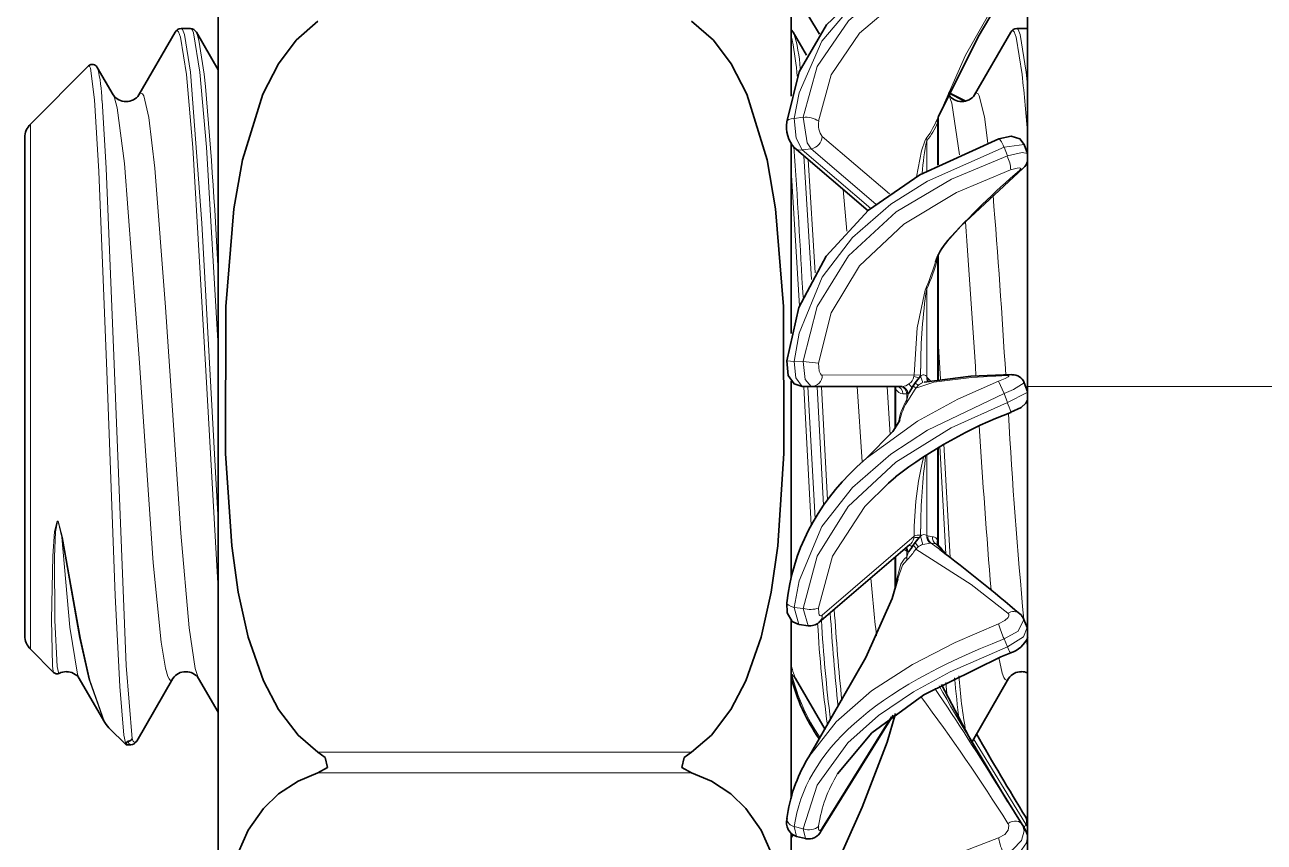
# Model space of a CAD drawing. Extents: x 291 to 834, y 188 to 661.
# Drawn here: x 416.5 to 421.69, y 190.79 to 194.21 of the extents above; entities that cross this region are included whole.
import ezdxf

# ---------------------------------------------------------------- set-up
doc = ezdxf.new("R2010")
doc.units = 0

msp = doc.modelspace()

# ---------------------------------------------------------------- linework, layer by layer
at = {"color": 7, "lineweight": 35}
msp.add_line((420.702, 249.0769), (420.702, 192.6969), dxfattribs=at)
at = {"color": 7, "lineweight": 35, "ltscale": 0.11937}
msp.add_line((417.3121, 190.4975), (417.3121, 195.2723), dxfattribs=at)
at = {"color": 7, "lineweight": 35, "ltscale": 0.016637}
msp.add_line((419.7121, 193.9126), (419.7121, 194.5781), dxfattribs=at)
at = {"color": 7, "lineweight": 35, "ltscale": 0.008029}
msp.add_line((420.702, 194.1962), (420.702, 194.5173), dxfattribs=at)
at = {"color": 7, "lineweight": 35, "ltscale": 0.015599}
msp.add_line((420.702, 193.6729), (420.702, 194.2969), dxfattribs=at)
at = {"color": 7, "lineweight": 35, "ltscale": 0.002519}
msp.add_line((420.702, 194.1962), (420.702, 194.2969), dxfattribs=at)
at = {"color": 7, "lineweight": 35, "ltscale": 0.000986481}
for p, q in [((417.1565, 194.1969), (417.196, 194.1969)), ((420.6565, 194.1969), (420.696, 194.1969))]:
    msp.add_line(p, q, dxfattribs=at)
at = {"color": 7, "lineweight": 35, "ltscale": 0.002151}
msp.add_line((419.7859, 194.2461), (419.8302, 194.1724), dxfattribs=at)
at = {"color": 7, "lineweight": 13, "ltscale": 0.000185275}
msp.add_line((420.696, 194.1969), (420.702, 194.1926), dxfattribs=at)
at = {"color": 7, "lineweight": 35, "ltscale": 0.000150748}
msp.add_line((420.702, 194.1961), (420.696, 194.1969), dxfattribs=at)
at = {"color": 7, "lineweight": 35, "ltscale": 0.007572}
for p, q in [((417.1319, 194.1806), (416.9799, 193.9186)), ((420.6319, 194.1806), (420.4799, 193.9186))]:
    msp.add_line(p, q, dxfattribs=at)
at = {"color": 7, "lineweight": 35, "ltscale": 0.004557}
msp.add_line((417.2206, 194.1805), (417.3121, 194.0229), dxfattribs=at)
at = {"color": 7, "lineweight": 35, "ltscale": 0.000345607}
msp.add_line((419.7206, 194.1805), (419.7118, 194.1912), dxfattribs=at)
at = {"color": 7, "lineweight": 35, "ltscale": 0.002777}
msp.add_line((419.7206, 194.1805), (419.7764, 194.0844), dxfattribs=at)
at = {"color": 7, "lineweight": 35, "ltscale": 0.008615}
msp.add_line((416.5254, 193.7961), (416.7691, 194.0398), dxfattribs=at)
at = {"color": 7, "lineweight": 35, "ltscale": 0.003329}
msp.add_line((416.8058, 194.0338), (416.8726, 193.9186), dxfattribs=at)
at = {"color": 7, "lineweight": 13, "ltscale": 0.000425519}
msp.add_line((419.7375, 193.9964), (419.7357, 194.0133), dxfattribs=at)
at = {"color": 7, "lineweight": 13, "ltscale": 0.001359}
msp.add_line((420.702, 193.9592), (420.6964, 194.0133), dxfattribs=at)
at = {"color": 7, "lineweight": 13, "ltscale": 0.001901}
msp.add_line((420.3693, 193.9254), (420.4371, 193.8911), dxfattribs=at)
at = {"color": 7, "lineweight": 35, "ltscale": 0.002038}
msp.add_line((420.3709, 193.9289), (420.4439, 193.8926), dxfattribs=at)
at = {"color": 7, "lineweight": 13, "ltscale": 0.003364}
msp.add_line((416.5254, 193.6615), (416.5254, 193.7961), dxfattribs=at)
at = {"color": 7, "lineweight": 13, "ltscale": 0.000946202}
msp.add_line((419.7249, 193.8193), (419.7624, 193.8248), dxfattribs=at)
at = {"color": 7, "lineweight": 13, "ltscale": 0.000253592}
msp.add_line((420.3242, 193.819), (420.3285, 193.8282), dxfattribs=at)
at = {"color": 7, "lineweight": 13, "ltscale": 0.000288231}
msp.add_line((420.3252, 193.8011), (420.3271, 193.8125), dxfattribs=at)
at = {"color": 7, "lineweight": 13, "ltscale": 0.004425}
msp.add_line((420.3252, 193.8011), (420.3252, 193.6241), dxfattribs=at)
at = {"color": 7, "lineweight": 13, "ltscale": 0.000325998}
msp.add_line((420.3271, 193.8125), (420.3279, 193.8255), dxfattribs=at)
at = {"color": 7, "lineweight": 35, "ltscale": 8.32767e-05}
msp.add_line((420.3278, 193.8252), (420.3286, 193.8284), dxfattribs=at)
at = {"color": 7, "lineweight": 35, "ltscale": 0.005003}
msp.add_line((420.328, 193.8257), (420.328, 193.6255), dxfattribs=at)
at = {"color": 7, "lineweight": 35, "ltscale": 0.003191}
msp.add_line((416.502, 193.6119), (416.502, 193.7395), dxfattribs=at)
at = {"color": 7, "lineweight": 13, "ltscale": 0.00927}
msp.add_line((419.8422, 193.7443), (420.1242, 193.5036), dxfattribs=at)
at = {"color": 7, "lineweight": 13, "ltscale": 0.000265171}
msp.add_line((420.2802, 193.7278), (420.2785, 193.7383), dxfattribs=at)
at = {"color": 7, "lineweight": 35, "ltscale": 0.019843}
msp.add_line((419.7121, 192.9192), (419.7121, 193.7129), dxfattribs=at)
at = {"color": 7, "lineweight": 35, "ltscale": 0.010164}
msp.add_line((420.0338, 193.4333), (419.725, 193.6978), dxfattribs=at)
at = {"color": 7, "lineweight": 13, "ltscale": 0.000939965}
msp.add_line((419.7585, 193.6879), (419.7958, 193.6929), dxfattribs=at)
at = {"color": 7, "lineweight": 13, "ltscale": 0.009426}
msp.add_line((420.0449, 193.4427), (419.7585, 193.6879), dxfattribs=at)
at = {"color": 7, "lineweight": 13, "ltscale": 0.008928}
msp.add_line((419.7958, 193.6929), (420.067, 193.4606), dxfattribs=at)
at = {"color": 7, "lineweight": 13, "ltscale": 0.003185}
msp.add_line((420.2802, 193.7278), (420.2802, 193.6004), dxfattribs=at)
at = {"color": 7, "lineweight": 13, "ltscale": 0.00214}
msp.add_line((420.688, 193.7104), (420.6032, 193.6993), dxfattribs=at)
at = {"color": 7, "lineweight": 13, "ltscale": 0.000979231}
msp.add_line((420.6172, 193.6627), (420.6032, 193.6993), dxfattribs=at)
at = {"color": 7, "lineweight": 35, "ltscale": 0.000986985}
msp.add_line((420.7018, 193.6734), (420.688, 193.7104), dxfattribs=at)
at = {"color": 7, "lineweight": 13, "ltscale": 0.051595}
msp.add_line((416.5254, 191.5977), (416.5254, 193.6615), dxfattribs=at)
at = {"color": 7, "lineweight": 13, "ltscale": 0.012968}
msp.add_line((419.7968, 193.1457), (419.7652, 193.6634), dxfattribs=at)
at = {"color": 7, "lineweight": 13, "ltscale": 0.011886}
msp.add_line((419.8124, 193.1735), (419.7832, 193.648), dxfattribs=at)
at = {"color": 7, "lineweight": 35, "ltscale": 0.023561}
msp.add_line((420.702, 192.6969), (420.702, 193.6394), dxfattribs=at)
at = {"color": 7, "lineweight": 35, "ltscale": 0.048939}
msp.add_line((416.502, 191.6543), (416.502, 193.6119), dxfattribs=at)
at = {"color": 7, "lineweight": 13, "ltscale": 0.014291}
msp.add_line((419.7461, 193.0336), (419.7121, 193.6042), dxfattribs=at)
at = {"color": 7, "lineweight": 13, "ltscale": 0.000424876}
msp.add_line((420.6689, 193.6043), (420.6839, 193.6122), dxfattribs=at)
at = {"color": 7, "lineweight": 13, "ltscale": 0.004357}
msp.add_line((419.9302, 193.5222), (419.9443, 193.3484), dxfattribs=at)
at = {"color": 7, "lineweight": 13, "ltscale": 0.000403417}
msp.add_line((420.3252, 193.2329), (420.3271, 193.2489), dxfattribs=at)
at = {"color": 7, "lineweight": 13, "ltscale": 0.012651}
msp.add_line((420.3252, 193.2329), (420.3252, 192.7268), dxfattribs=at)
at = {"color": 7, "lineweight": 35, "ltscale": 0.013058}
msp.add_line((420.328, 193.2496), (420.328, 192.7272), dxfattribs=at)
at = {"color": 7, "lineweight": 13, "ltscale": 0.000222666}
msp.add_line((420.2802, 193.1065), (420.2785, 193.1153), dxfattribs=at)
at = {"color": 7, "lineweight": 13, "ltscale": 0.009237}
msp.add_line((420.2802, 193.1065), (420.2802, 192.737), dxfattribs=at)
at = {"color": 7, "lineweight": 13, "ltscale": 0.004002}
msp.add_line((420.3366, 192.7285), (420.328, 192.8884), dxfattribs=at)
at = {"color": 7, "lineweight": 13, "ltscale": 0.000788781}
msp.add_line((419.7249, 192.8024), (419.6935, 192.8048), dxfattribs=at)
at = {"color": 7, "lineweight": 13, "ltscale": 0.000936217}
msp.add_line((419.7249, 192.8024), (419.7624, 192.803), dxfattribs=at)
at = {"color": 7, "lineweight": 13, "ltscale": 0.001623}
msp.add_line((419.8268, 192.7954), (419.7624, 192.8029), dxfattribs=at)
at = {"color": 7, "lineweight": 13, "ltscale": 0.009603}
msp.add_line((419.8422, 192.7448), (420.2263, 192.7465), dxfattribs=at)
at = {"color": 7, "lineweight": 13, "ltscale": 0.000192772}
msp.add_line((420.2263, 192.7465), (420.2254, 192.7388), dxfattribs=at)
at = {"color": 7, "lineweight": 13, "ltscale": 0.00068177}
msp.add_line((420.2536, 192.7455), (420.2263, 192.7465), dxfattribs=at)
at = {"color": 7, "lineweight": 35, "ltscale": 0.0001091}
msp.add_line((420.253, 192.7455), (420.253, 192.7411), dxfattribs=at)
at = {"color": 7, "lineweight": 13, "ltscale": 0.00050968}
msp.add_line((420.2536, 192.7455), (420.2538, 192.7658), dxfattribs=at)
at = {"color": 7, "lineweight": 13, "ltscale": 0.000183131}
msp.add_line((420.2538, 192.7659), (420.2539, 192.7732), dxfattribs=at)
at = {"color": 7, "lineweight": 13, "ltscale": 0.000417403}
msp.add_line((420.6362, 192.7471), (420.6199, 192.7435), dxfattribs=at)
at = {"color": 7, "lineweight": 35, "ltscale": 0.020493}
msp.add_line((419.7121, 191.9003), (419.7121, 192.72), dxfattribs=at)
at = {"color": 7, "lineweight": 35, "ltscale": 0.000931549}
msp.add_line((419.7585, 192.6969), (419.7958, 192.6969), dxfattribs=at)
at = {"color": 7, "lineweight": 13, "ltscale": 0.014483}
msp.add_line((419.796, 192.1176), (419.7643, 192.696), dxfattribs=at)
at = {"color": 7, "lineweight": 13, "ltscale": 0.013802}
msp.add_line((419.8116, 192.1448), (419.7816, 192.696), dxfattribs=at)
at = {"color": 7, "lineweight": 35, "ltscale": 0.009522}
msp.add_line((419.7958, 192.6969), (420.1767, 192.6969), dxfattribs=at)
at = {"color": 7, "lineweight": 13, "ltscale": 0.0124}
msp.add_line((419.8477, 192.2008), (419.821, 192.696), dxfattribs=at)
at = {"color": 7, "lineweight": 13, "ltscale": 0.011834}
msp.add_line((419.864, 192.2234), (419.8383, 192.696), dxfattribs=at)
at = {"color": 7, "lineweight": 13, "ltscale": 0.007876}
msp.add_line((419.9887, 192.6969), (420.0093, 192.3825), dxfattribs=at)
at = {"color": 7, "lineweight": 13, "ltscale": 0.005043}
msp.add_line((420.1137, 192.6969), (420.1268, 192.4956), dxfattribs=at)
at = {"color": 7, "lineweight": 35, "ltscale": 0.004365}
msp.add_line((420.148, 192.6969), (420.148, 192.5223), dxfattribs=at)
at = {"color": 7, "lineweight": 13, "ltscale": 0.000323819}
msp.add_line((420.1481, 192.6969), (420.1508, 192.6842), dxfattribs=at)
at = {"color": 7, "lineweight": 13, "ltscale": 0.000317538}
msp.add_line((420.1508, 192.6842), (420.1504, 192.6969), dxfattribs=at)
at = {"color": 7, "lineweight": 35, "ltscale": 0.000702169}
msp.add_line((420.2182, 192.692), (420.2037, 192.6679), dxfattribs=at)
at = {"color": 7, "lineweight": 13, "ltscale": 0.000525481}
msp.add_line((420.2182, 192.692), (420.2052, 192.7086), dxfattribs=at)
at = {"color": 7, "lineweight": 35, "ltscale": 0.000237019}
msp.add_line((420.2185, 192.6927), (420.2231, 192.701), dxfattribs=at)
at = {"color": 7, "lineweight": 35, "ltscale": 0.00038315}
msp.add_line((420.2318, 192.7136), (420.2231, 192.701), dxfattribs=at)
at = {"color": 7, "lineweight": 13, "ltscale": 0.00037009}
msp.add_line((420.2231, 192.701), (420.234, 192.6909), dxfattribs=at)
at = {"color": 7, "lineweight": 13, "ltscale": 0.000585033}
msp.add_line((420.2484, 192.7342), (420.2254, 192.7388), dxfattribs=at)
at = {"color": 7, "lineweight": 13, "ltscale": 0.0002656}
msp.add_line((420.2282, 192.682), (420.234, 192.6909), dxfattribs=at)
at = {"color": 7, "lineweight": 35, "ltscale": 0.000661528}
msp.add_line((420.2484, 192.7342), (420.2318, 192.7136), dxfattribs=at)
at = {"color": 7, "lineweight": 13, "ltscale": 0.000418649}
msp.add_line((420.2318, 192.7136), (420.2436, 192.7017), dxfattribs=at)
at = {"color": 7, "lineweight": 13, "ltscale": 0.000359878}
msp.add_line((420.234, 192.6909), (420.2436, 192.7017), dxfattribs=at)
at = {"color": 7, "lineweight": 35, "ltscale": 0.000199747}
msp.add_line((420.2484, 192.7342), (420.2531, 192.7407), dxfattribs=at)
at = {"color": 7, "lineweight": 13, "ltscale": 0.000733669}
msp.add_line((420.253, 192.7411), (420.2635, 192.7137), dxfattribs=at)
at = {"color": 7, "lineweight": 13, "ltscale": 0.000166466}
msp.add_line((420.2802, 192.737), (420.2848, 192.7322), dxfattribs=at)
at = {"color": 7, "lineweight": 13, "ltscale": 0.000321338}
msp.add_line((420.2848, 192.7322), (420.2855, 192.7194), dxfattribs=at)
at = {"color": 7, "lineweight": 13, "ltscale": 0.000371352}
msp.add_line((420.2848, 192.7322), (420.2949, 192.7214), dxfattribs=at)
at = {"color": 7, "lineweight": 13, "ltscale": 0.001393}
msp.add_line((420.6032, 192.6682), (420.5808, 192.7192), dxfattribs=at)
at = {"color": 7, "lineweight": 35, "ltscale": 0.000992991}
msp.add_line((420.7019, 192.676), (420.6882, 192.7133), dxfattribs=at)
at = {"color": 7, "lineweight": 13, "ltscale": 0.075}
msp.add_line((423.702, 192.6969), (420.702, 192.6969), dxfattribs=at)
at = {"color": 7, "lineweight": 35, "ltscale": 0.125}
msp.add_line((420.702, 187.6969), (420.702, 192.6969), dxfattribs=at)
at = {"color": 7, "lineweight": 35, "ltscale": 0.000531769}
msp.add_line((420.702, 192.6756), (420.702, 192.6969), dxfattribs=at)
at = {"color": 7, "lineweight": 13, "ltscale": 0.003934}
msp.add_line((420.1508, 192.6842), (420.1508, 192.5269), dxfattribs=at)
at = {"color": 7, "lineweight": 13, "ltscale": 0.000405121}
msp.add_line((420.1959, 192.6671), (420.1797, 192.6671), dxfattribs=at)
at = {"color": 7, "lineweight": 13, "ltscale": 0.000665593}
msp.add_line((420.1959, 192.6424), (420.2037, 192.6679), dxfattribs=at)
at = {"color": 7, "lineweight": 13, "ltscale": 9.99713e-05}
msp.add_line((420.1959, 192.6671), (420.1999, 192.6672), dxfattribs=at)
at = {"color": 7, "lineweight": 13, "ltscale": 0.000617218}
msp.add_line((420.1959, 192.6671), (420.1959, 192.6424), dxfattribs=at)
at = {"color": 7, "lineweight": 13, "ltscale": 0.000308613}
msp.add_line((420.1959, 192.6424), (420.196, 192.6301), dxfattribs=at)
at = {"color": 7, "lineweight": 13, "ltscale": 0.001528}
msp.add_line((420.196, 192.6301), (420.2282, 192.682), dxfattribs=at)
at = {"color": 7, "lineweight": 13, "ltscale": 9.68332e-05}
msp.add_line((420.2037, 192.6679), (420.1999, 192.6672), dxfattribs=at)
at = {"color": 7, "lineweight": 13, "ltscale": 0.000992786}
msp.add_line((420.6172, 192.631), (420.6032, 192.6682), dxfattribs=at)
at = {"color": 7, "lineweight": 35, "ltscale": 0.023902}
msp.add_line((420.702, 191.6848), (420.702, 192.6408), dxfattribs=at)
at = {"color": 7, "lineweight": 13, "ltscale": 0.009633}
msp.add_line((420.3252, 192.4406), (420.3252, 192.0553), dxfattribs=at)
at = {"color": 7, "lineweight": 35, "ltscale": 0.009224}
msp.add_line((420.328, 192.4422), (420.328, 192.0733), dxfattribs=at)
at = {"color": 7, "lineweight": 13, "ltscale": 0.011246}
msp.add_line((420.3596, 191.9968), (420.3343, 192.446), dxfattribs=at)
at = {"color": 7, "lineweight": 13, "ltscale": 0.011878}
msp.add_line((420.3781, 191.9814), (420.3512, 192.4557), dxfattribs=at)
at = {"color": 7, "lineweight": 35, "ltscale": 0.001348}
msp.add_line((420.0267, 192.398), (419.9869, 192.3616), dxfattribs=at)
at = {"color": 7, "lineweight": 13, "ltscale": 0.008475}
msp.add_line((420.2802, 192.0737), (420.2802, 192.4128), dxfattribs=at)
at = {"color": 7, "lineweight": 35, "ltscale": 0.00101}
msp.add_line((420.1189, 192.2926), (420.1497, 192.3187), dxfattribs=at)
at = {"color": 7, "lineweight": 13, "ltscale": 0.012673}
msp.add_line((419.8422, 191.7395), (420.2263, 192.0703), dxfattribs=at)
at = {"color": 7, "lineweight": 13, "ltscale": 0.000185195}
msp.add_line((420.2263, 192.0703), (420.2254, 192.0629), dxfattribs=at)
at = {"color": 7, "lineweight": 35, "ltscale": 0.000195469}
msp.add_line((420.2484, 192.065), (420.2531, 192.0713), dxfattribs=at)
at = {"color": 7, "lineweight": 13, "ltscale": 0.00089682}
msp.add_line((420.2534, 192.0705), (420.2635, 192.036), dxfattribs=at)
at = {"color": 7, "lineweight": 13, "ltscale": 0.000103785}
msp.add_line((420.2536, 192.0758), (420.2535, 192.0717), dxfattribs=at)
at = {"color": 7, "lineweight": 13, "ltscale": 0.000484124}
msp.add_line((420.2536, 192.0758), (420.2538, 192.0952), dxfattribs=at)
at = {"color": 7, "lineweight": 13, "ltscale": 0.000173977}
msp.add_line((420.2538, 192.0952), (420.2539, 192.1022), dxfattribs=at)
at = {"color": 7, "lineweight": 13, "ltscale": 0.000118796}
msp.add_line((420.2802, 192.0737), (420.2848, 192.0726), dxfattribs=at)
at = {"color": 7, "lineweight": 13, "ltscale": 0.000494211}
msp.add_line((420.2848, 192.0726), (420.3041, 192.0687), dxfattribs=at)
at = {"color": 7, "lineweight": 35, "ltscale": 0.00099144}
msp.add_line((420.328, 192.0733), (420.328, 192.0336), dxfattribs=at)
at = {"color": 7, "lineweight": 13, "ltscale": 8.37602e-05}
msp.add_line((416.6566, 192.0662), (416.6598, 192.065), dxfattribs=at)
at = {"color": 7, "lineweight": 35, "ltscale": 0.012537}
msp.add_line((419.8279, 191.7095), (420.2087, 192.0359), dxfattribs=at)
at = {"color": 7, "lineweight": 13, "ltscale": 0.000328537}
msp.add_line((420.1959, 192.008), (420.1853, 192.0157), dxfattribs=at)
at = {"color": 7, "lineweight": 13, "ltscale": 0.000353383}
msp.add_line((420.1959, 192.008), (420.1921, 192.0216), dxfattribs=at)
at = {"color": 7, "lineweight": 35, "ltscale": 0.000612081}
msp.add_line((420.2182, 192.025), (420.2037, 192.0052), dxfattribs=at)
at = {"color": 7, "lineweight": 35, "ltscale": 0.000217625}
msp.add_line((420.2185, 192.0256), (420.2231, 192.033), dxfattribs=at)
at = {"color": 7, "lineweight": 35, "ltscale": 0.000364842}
msp.add_line((420.2318, 192.0447), (420.2231, 192.033), dxfattribs=at)
at = {"color": 7, "lineweight": 13, "ltscale": 0.000245097}
msp.add_line((420.2282, 192.009), (420.234, 192.017), dxfattribs=at)
at = {"color": 7, "lineweight": 35, "ltscale": 0.000655598}
msp.add_line((420.2484, 192.065), (420.2318, 192.0447), dxfattribs=at)
at = {"color": 7, "lineweight": 13, "ltscale": 0.000554212}
msp.add_line((420.2318, 192.0447), (420.2436, 192.0259), dxfattribs=at)
at = {"color": 7, "lineweight": 13, "ltscale": 0.00032714}
msp.add_line((420.234, 192.017), (420.2436, 192.0259), dxfattribs=at)
at = {"color": 7, "lineweight": 13, "ltscale": 0.000818096}
msp.add_line((420.2635, 192.036), (420.2956, 192.0422), dxfattribs=at)
at = {"color": 7, "lineweight": 13, "ltscale": 4.80667e-05}
msp.add_line((420.2956, 192.0422), (420.2975, 192.0422), dxfattribs=at)
at = {"color": 7, "lineweight": 13, "ltscale": 0.001134}
msp.add_line((420.2975, 192.0422), (420.3339, 192.0152), dxfattribs=at)
at = {"color": 7, "lineweight": 13, "ltscale": 0.000513215}
msp.add_line((420.2975, 192.0422), (420.3177, 192.0383), dxfattribs=at)
at = {"color": 7, "lineweight": 13, "ltscale": 0.001573}
msp.add_line((420.3621, 191.9937), (420.3177, 192.0383), dxfattribs=at)
at = {"color": 7, "lineweight": 13, "ltscale": 0.000154877}
msp.add_line((420.3177, 192.0383), (420.3239, 192.0383), dxfattribs=at)
at = {"color": 7, "lineweight": 13, "ltscale": 0.000276896}
msp.add_line((420.3252, 192.0553), (420.318, 192.0636), dxfattribs=at)
at = {"color": 7, "lineweight": 13, "ltscale": 0.000119886}
msp.add_line((420.3271, 192.0347), (420.3239, 192.0383), dxfattribs=at)
at = {"color": 7, "lineweight": 13, "ltscale": 0.000537223}
msp.add_line((420.3278, 192.0339), (420.3252, 192.0553), dxfattribs=at)
at = {"color": 7, "lineweight": 35, "ltscale": 0.00331}
msp.add_line((420.148, 191.9837), (420.148, 191.8513), dxfattribs=at)
at = {"color": 7, "lineweight": 13, "ltscale": 0.002763}
msp.add_line((420.1508, 191.9862), (420.1508, 191.8756), dxfattribs=at)
at = {"color": 7, "lineweight": 13, "ltscale": 0.000112608}
msp.add_line((420.1959, 192.008), (420.1999, 192.0059), dxfattribs=at)
at = {"color": 7, "lineweight": 13, "ltscale": 0.000575256}
msp.add_line((420.1959, 192.008), (420.1959, 191.985), dxfattribs=at)
at = {"color": 7, "lineweight": 13, "ltscale": 0.000542227}
msp.add_line((420.1959, 191.985), (420.2037, 192.0052), dxfattribs=at)
at = {"color": 7, "lineweight": 13, "ltscale": 0.000365833}
msp.add_line((420.1959, 191.985), (420.196, 191.9703), dxfattribs=at)
at = {"color": 7, "lineweight": 13, "ltscale": 9.69684e-05}
msp.add_line((420.2037, 192.0052), (420.1999, 192.0059), dxfattribs=at)
at = {"color": 7, "lineweight": 13, "ltscale": 0.000492757}
msp.add_line((420.1495, 191.856), (420.1508, 191.8756), dxfattribs=at)
at = {"color": 7, "lineweight": 13, "ltscale": 0.000942958}
msp.add_line((419.7249, 191.7729), (419.7624, 191.7683), dxfattribs=at)
at = {"color": 7, "lineweight": 13, "ltscale": 0.001866}
msp.add_line((419.7445, 191.7009), (419.7249, 191.7729), dxfattribs=at)
at = {"color": 7, "lineweight": 13, "ltscale": 0.001884}
msp.add_line((419.7624, 191.7683), (419.7825, 191.6957), dxfattribs=at)
at = {"color": 7, "lineweight": 35, "ltscale": 0.018459}
msp.add_line((419.7121, 190.9793), (419.7121, 191.7177), dxfattribs=at)
at = {"color": 7, "lineweight": 35, "ltscale": 0.000908444}
msp.add_line((420.7007, 191.6886), (420.6869, 191.7223), dxfattribs=at)
at = {"color": 7, "lineweight": 35, "ltscale": 0.000940721}
msp.add_line((419.7452, 191.7007), (419.7825, 191.6957), dxfattribs=at)
at = {"color": 7, "lineweight": 13, "ltscale": 0.000902737}
msp.add_line((420.6172, 191.6072), (420.6032, 191.6405), dxfattribs=at)
at = {"color": 7, "lineweight": 13, "ltscale": 0.001067}
msp.add_line((420.6968, 191.6345), (420.7026, 191.5922), dxfattribs=at)
at = {"color": 7, "lineweight": 35, "ltscale": 0.013755}
msp.add_line((420.702, 191.0969), (420.702, 191.6471), dxfattribs=at)
at = {"color": 7, "lineweight": 35, "ltscale": 0.003435}
msp.add_line((416.5254, 191.5977), (416.6226, 191.5006), dxfattribs=at)
at = {"color": 7, "lineweight": 13, "ltscale": 3.12828e-05}
msp.add_line((416.6465, 191.4966), (416.6453, 191.4967), dxfattribs=at)
at = {"color": 7, "lineweight": 35, "ltscale": 0.010039}
msp.add_line((420.702, 191.0969), (420.702, 191.4985), dxfattribs=at)
at = {"color": 7, "lineweight": 35, "ltscale": 0.015549}
msp.add_line((420.702, 190.8765), (420.702, 191.4984), dxfattribs=at)
at = {"color": 7, "lineweight": 35, "ltscale": 0.005112}
msp.add_line((416.8325, 191.2984), (416.7299, 191.4752), dxfattribs=at)
at = {"color": 7, "lineweight": 35, "ltscale": 0.00757}
for p, q in [((416.9706, 191.2133), (417.1226, 191.4752)), ((420.4706, 191.2133), (420.6226, 191.4752))]:
    msp.add_line(p, q, dxfattribs=at)
at = {"color": 7, "lineweight": 35, "ltscale": 0.004095}
msp.add_line((417.3121, 191.3335), (417.2299, 191.4752), dxfattribs=at)
at = {"color": 7, "lineweight": 35, "ltscale": 0.00618}
msp.add_line((419.854, 191.2614), (419.7299, 191.4752), dxfattribs=at)
at = {"color": 7, "lineweight": 13, "ltscale": 0.001538}
msp.add_line((420.365, 191.3974), (420.3589, 191.4586), dxfattribs=at)
at = {"color": 7, "lineweight": 35, "ltscale": 0.014263}
msp.add_line((419.8381, 190.8366), (420.1392, 191.3213), dxfattribs=at)
at = {"color": 7, "lineweight": 13, "ltscale": 0.013687}
msp.add_line((419.8422, 190.8497), (420.1308, 191.3149), dxfattribs=at)
at = {"color": 7, "lineweight": 35, "ltscale": 0.002551}
msp.add_line((416.8541, 191.269), (416.9262, 191.1969), dxfattribs=at)
at = {"color": 7, "lineweight": 35, "ltscale": 0.000492096}
msp.add_line((416.9262, 191.1969), (416.9459, 191.1969), dxfattribs=at)
at = {"color": 7, "lineweight": 13, "ltscale": 0.000111754}
msp.add_line((420.4706, 191.2133), (420.4681, 191.2096), dxfattribs=at)
at = {"color": 7, "lineweight": 35, "ltscale": 0.000113208}
msp.add_line((420.4706, 191.2133), (420.4681, 191.2095), dxfattribs=at)
at = {"color": 7, "lineweight": 13, "ltscale": 0.010461}
msp.add_line((420.6946, 190.8656), (420.4759, 191.2223), dxfattribs=at)
at = {"color": 7, "lineweight": 13, "ltscale": 0.039131}
for p, q in [((417.7295, 191.1669), (419.2947, 191.1669)), ((417.7295, 191.0803), (419.2947, 191.0803))]:
    msp.add_line(p, q, dxfattribs=at)
at = {"color": 7, "lineweight": 35, "ltscale": 0.000257631}
msp.add_line((419.7859, 191.1477), (419.7806, 191.1388), dxfattribs=at)
at = {"color": 7, "lineweight": 35, "ltscale": 0.004242}
msp.add_line((420.5892, 191.0074), (420.6798, 190.8639), dxfattribs=at)
at = {"color": 7, "lineweight": 35, "ltscale": 0.000487408}
msp.add_line((420.6941, 190.8943), (420.702, 190.8765), dxfattribs=at)
at = {"color": 7, "lineweight": 35, "ltscale": 0.008212}
msp.add_line((419.7121, 190.4975), (419.7121, 190.826), dxfattribs=at)
at = {"color": 7, "lineweight": 13, "ltscale": 0.000963071}
msp.add_line((419.7249, 190.8548), (419.7624, 190.8457), dxfattribs=at)
at = {"color": 7, "lineweight": 13, "ltscale": 0.001048}
msp.add_line((419.7344, 190.8139), (419.7249, 190.8548), dxfattribs=at)
at = {"color": 7, "lineweight": 13, "ltscale": 0.001057}
msp.add_line((419.7624, 190.8457), (419.7717, 190.8045), dxfattribs=at)
at = {"color": 7, "lineweight": 13, "ltscale": 0.00034326}
msp.add_line((419.8422, 190.8497), (419.8381, 190.8366), dxfattribs=at)
at = {"color": 7, "lineweight": 35, "ltscale": 0.000128233}
msp.add_line((420.6824, 190.8595), (420.6798, 190.8639), dxfattribs=at)
at = {"color": 7, "lineweight": 35, "ltscale": 0.000723291}
msp.add_line((420.696, 190.834), (420.6824, 190.8595), dxfattribs=at)
at = {"color": 7, "lineweight": 13, "ltscale": 0.000431711}
msp.add_line((420.6946, 190.8656), (420.6876, 190.8498), dxfattribs=at)
at = {"color": 7, "lineweight": 35, "ltscale": 0.000395698}
msp.add_line((420.702, 190.8193), (420.696, 190.834), dxfattribs=at)
at = {"color": 7, "lineweight": 35, "ltscale": 0.000456619}
msp.add_line((420.702, 190.8194), (420.702, 190.8376), dxfattribs=at)
at = {"color": 7, "lineweight": 13, "ltscale": 0.000390611}
msp.add_line((419.7204, 190.8197), (419.7122, 190.8064), dxfattribs=at)
at = {"color": 7, "lineweight": 35, "ltscale": 0.000961656}
msp.add_line((419.7344, 190.8139), (419.7717, 190.8045), dxfattribs=at)
at = {"color": 7, "lineweight": 35}
for points in [[(420.5856, 194.6296), (420.2545, 194.5092), (420.039, 194.3822), (419.8594, 194.212), (419.7449, 194.0156), (419.6935, 193.8063)], [(420.3285, 193.8282), (420.4943, 194.1622), (420.6941, 194.4995)], [(417.7295, 191.1669), (417.6464, 191.2372), (417.5645, 191.3447), (417.5017, 191.4655), (417.438, 191.6481), (417.396, 191.8365), (417.3687, 192.0302), (417.3426, 192.4177), (417.3447, 193.0319), (417.3782, 193.4419), (417.4135, 193.6461), (417.4987, 193.9212), (417.5644, 194.049), (417.6379, 194.1475), (417.7295, 194.2269)], [(419.2947, 191.1669), (419.3778, 191.2372), (419.4597, 191.3447), (419.5225, 191.4655), (419.5862, 191.6481), (419.6282, 191.8365), (419.6556, 192.0302), (419.6817, 192.4177), (419.6796, 193.0319), (419.6461, 193.4419), (419.6107, 193.6461), (419.5256, 193.9212), (419.4598, 194.049), (419.3863, 194.1475), (419.2947, 194.2269)], [(420.582, 193.7339), (420.2511, 193.5842), (420.0363, 193.4354), (419.8578, 193.2436), (419.7444, 193.029), (419.6935, 192.8048)], [(420.688, 193.7104), (420.6697, 193.7344), (420.6335, 193.7451), (420.582, 193.7339)], [(420.6839, 193.6122), (420.423, 193.3688), (420.3648, 193.305)], [(419.7585, 192.6969), (419.7239, 192.7086), (419.6992, 192.7441), (419.6935, 192.8048)], [(420.2694, 192.7155), (420.4649, 192.7404), (420.6362, 192.7471)], [(420.6313, 192.5894), (420.6745, 192.6099), (420.6943, 192.6273), (420.7019, 192.6411)], [(420.0267, 192.398), (420.138, 192.5095), (420.1646, 192.551), (420.1674, 192.5591)], [(419.7859, 191.1477), (420.0239, 191.5633), (420.1347, 191.8099), (420.1583, 191.8923)], [(419.7445, 191.7009), (419.7161, 191.7139), (419.6953, 191.7499), (419.6935, 191.7916)], [(419.9058, 191.0753), (420.0497, 191.2472), (420.2668, 191.4067), (420.5899, 191.5656), (420.6311, 191.5821)], [(420.3416, 191.4493), (420.4552, 191.2316), (420.6193, 190.9591)], [(419.7192, 190.2841), (420.0089, 190.9361), (420.1135, 191.2083), (420.1483, 191.328)], [(417.7295, 191.1669), (417.76, 191.144), (417.7704, 191.1025), (417.7295, 191.0803)], [(419.2947, 191.1669), (419.2643, 191.144), (419.2538, 191.1025), (419.2947, 191.0803)], [(417.7295, 191.0803), (417.6464, 191.0452), (417.5645, 190.9915), (417.5017, 190.931), (417.438, 190.8397), (417.396, 190.7455), (417.3687, 190.6487), (417.3426, 190.4549), (417.3383, 190.3478)], [(419.2947, 191.0803), (419.3778, 191.0452), (419.4597, 190.9915), (419.5225, 190.931), (419.5862, 190.8397), (419.6282, 190.7455), (419.6556, 190.6487), (419.6817, 190.4549), (419.6859, 190.3478)]]:
    msp.add_lwpolyline(points, dxfattribs=at)
at = {"color": 7, "lineweight": 13}
for points in [[(420.6032, 194.6095), (420.2827, 194.4957), (420.1282, 194.4133), (419.9677, 194.2922), (419.8405, 194.1433), (419.7449, 193.9277), (419.7249, 193.8193)], [(419.7624, 193.8248), (419.8213, 194.0368), (419.9518, 194.2283), (420.0803, 194.3401), (420.2276, 194.4306), (420.3834, 194.5014), (420.6172, 194.578)], [(419.8268, 193.8081), (419.8799, 194.0023), (419.9979, 194.1774), (420.1504, 194.3053), (420.329, 194.4038), (420.631, 194.5104)], [(420.6689, 194.4857), (420.4418, 194.0845), (420.3285, 193.8282)], [(417.1964, 194.0133), (417.1714, 194.1708), (417.1629, 194.1922), (417.16, 194.1955), (417.1586, 194.1964), (417.1565, 194.1969)], [(417.196, 194.1969), (417.1974, 194.1967), (417.2002, 194.1947), (417.203, 194.191), (417.2086, 194.1779), (417.2357, 194.0133)], [(420.6964, 194.0133), (420.6714, 194.1708), (420.6629, 194.1922), (420.66, 194.1955), (420.6586, 194.1964), (420.6565, 194.1969)], [(417.179, 194.0041), (417.1541, 194.1608), (417.1456, 194.1821), (417.1427, 194.1855), (417.1413, 194.1864), (417.1392, 194.1869)], [(417.2206, 194.1805), (417.2316, 194.1475), (417.253, 194.0049)], [(420.679, 194.0041), (420.6541, 194.1608), (420.6456, 194.1821), (420.6427, 194.1855), (420.6413, 194.1864), (420.6392, 194.1869)], [(416.7692, 194.0398), (416.7704, 194.0406), (416.7719, 194.0405), (416.7737, 194.0388), (416.7773, 194.0301), (416.7943, 193.8975)], [(417.3124, 191.8489), (417.2593, 192.7879), (417.2056, 193.6983), (417.179, 194.0041)], [(417.3121, 192.1351), (417.2438, 193.3818), (417.1964, 194.0133)], [(417.312, 192.8644), (417.2626, 193.7001), (417.2357, 194.0133)], [(416.7943, 193.8975), (416.8127, 193.5973), (416.8461, 192.7611), (416.8809, 191.8224), (416.8998, 191.4421), (416.9172, 191.2378), (416.9232, 191.2057), (416.9262, 191.1974)], [(416.8258, 193.8944), (416.8433, 193.6121), (416.8752, 192.8256), (416.9264, 191.5298), (416.9518, 191.2223)], [(416.8726, 193.9186), (416.8782, 193.906), (416.8892, 193.8639), (416.92, 193.6317), (416.981, 192.8168), (417.0399, 191.9597), (417.0728, 191.6268), (417.0909, 191.5181), (417.1009, 191.4835), (417.106, 191.4733), (417.1095, 191.4693), (417.1112, 191.4682), (417.1137, 191.4675)], [(416.9887, 193.9263), (416.9925, 193.9249), (416.995, 193.9225), (416.9999, 193.9142), (417.0216, 193.8232), (417.0469, 193.612), (417.092, 193.0291), (417.1553, 192.0838), (417.1904, 191.6876), (417.2162, 191.5166), (417.2299, 191.4752)], [(420.3726, 193.9186), (420.3846, 193.8843), (420.4163, 193.6676)], [(420.4887, 193.9263), (420.4924, 193.925), (420.4949, 193.9226), (420.4998, 193.9145), (420.5211, 193.826), (420.5359, 193.7169)], [(419.7585, 193.6879), (419.7333, 193.7372), (419.7249, 193.8193)], [(419.7624, 193.8248), (419.7794, 193.7175), (419.7958, 193.6929)], [(420.2367, 193.5759), (420.2571, 193.6842), (420.2727, 193.7283), (420.2785, 193.7383)], [(420.6032, 193.6993), (420.2825, 193.5573), (420.1289, 193.4603), (419.9682, 193.3213), (419.8412, 193.1557), (419.7452, 192.9204), (419.7249, 192.8024)], [(420.6172, 193.6627), (420.6789, 193.6779), (420.7018, 193.6734)], [(419.7624, 192.803), (419.8212, 193.0325), (419.9515, 193.2453), (420.1514, 193.4287), (420.3839, 193.5659), (420.6172, 193.6627)], [(419.8268, 192.7954), (419.8798, 193.0065), (419.9976, 193.2029), (420.1837, 193.3771), (420.4036, 193.5092), (420.631, 193.6048)], [(420.631, 193.6048), (420.6577, 193.612), (420.667, 193.6127), (420.6709, 193.6118), (420.672, 193.611), (420.6725, 193.6094), (420.6719, 193.6079), (420.6689, 193.6043)], [(420.2263, 192.7465), (420.2393, 192.9429), (420.2732, 193.1015), (420.2785, 193.1153)], [(419.7585, 192.6969), (419.7307, 192.734), (419.7249, 192.8024)], [(419.7624, 192.8029), (419.7704, 192.7263), (419.7958, 192.6969)], [(419.8268, 192.7954), (419.8289, 192.7616), (419.834, 192.7499), (419.8393, 192.7454), (419.8422, 192.7448)], [(420.234, 192.6909), (420.3091, 192.7153), (420.4664, 192.7358), (420.6199, 192.7435)], [(420.6199, 192.7435), (420.6223, 192.7433), (420.6236, 192.7427), (420.6235, 192.7412), (420.6206, 192.7385), (420.6078, 192.7311), (420.5808, 192.7192)], [(420.5808, 192.7192), (420.4097, 192.6441), (420.2412, 192.5531), (420.0267, 192.398)], [(420.6882, 192.7133), (420.643, 192.6848), (420.6032, 192.6682)], [(420.6032, 192.6682), (420.2825, 192.5152), (420.1288, 192.4147), (419.9684, 192.2748), (419.8409, 192.1109), (419.7449, 191.8838), (419.7249, 191.7729)], [(420.6172, 192.631), (420.7, 192.6721), (420.7019, 192.676)], [(419.7624, 191.7683), (419.8209, 191.9874), (419.9507, 192.1954), (420.1504, 192.381), (420.382, 192.5244), (420.6172, 192.631)], [(419.8268, 191.7708), (419.8855, 191.9869), (420.0202, 192.1945), (420.1189, 192.2926)], [(416.6137, 191.7227), (416.6191, 191.9871), (416.627, 192.0908), (416.638, 192.1336), (416.6418, 192.1331), (416.6598, 192.065)], [(416.6278, 191.7179), (416.6265, 191.9839), (416.6308, 192.0887), (416.6386, 192.1326), (416.6395, 192.1332), (416.6406, 192.1332), (416.6416, 192.1324), (416.6566, 192.0662)], [(416.6566, 192.0662), (416.7314, 191.6468), (416.7708, 191.473), (416.8325, 191.2984)], [(416.6566, 192.0662), (416.6901, 191.6899), (416.7227, 191.4926), (416.7299, 191.4752)], [(416.6598, 192.065), (416.7347, 191.6432), (416.7743, 191.4685), (416.8362, 191.2935), (416.8541, 191.269)], [(420.234, 192.017), (420.466, 191.869), (420.6199, 191.7488)], [(420.1959, 191.985), (420.1855, 191.9753), (420.1716, 191.953), (420.1508, 191.8756)], [(420.196, 191.9703), (420.1774, 191.9489), (420.1583, 191.8923)], [(419.8268, 191.7708), (419.8271, 191.749), (419.8297, 191.7415), (419.8324, 191.7381), (419.8367, 191.7368), (419.8395, 191.7377), (419.8422, 191.7395)], [(416.6226, 191.5006), (416.621, 191.5047), (416.6182, 191.5274), (416.6137, 191.7227)], [(416.6453, 191.4967), (416.6444, 191.4974), (416.6428, 191.5008), (416.6381, 191.5255), (416.6278, 191.7179)], [(420.6199, 191.7488), (420.6234, 191.7437), (420.6234, 191.7374), (420.6203, 191.7309), (420.6069, 191.7175), (420.5808, 191.7033)], [(420.6869, 191.7223), (420.6619, 191.6738), (420.6032, 191.6405)], [(420.5808, 191.7033), (420.3992, 191.6263), (420.2196, 191.5343), (420.0483, 191.4234), (419.8998, 191.2941), (419.7859, 191.1477)], [(420.6172, 191.6072), (420.6854, 191.6495), (420.7007, 191.6886)], [(419.7624, 190.8457), (419.8206, 191.0277), (419.9494, 191.2057), (420.0779, 191.3199), (420.2241, 191.4189), (420.3783, 191.5028), (420.6172, 191.6072)], [(420.5822, 191.5626), (420.596, 191.498), (420.6031, 191.4786), (420.6078, 191.471), (420.6102, 191.4688), (420.6137, 191.4675)], [(419.8268, 190.8579), (419.8266, 190.8445), (419.828, 190.8406), (419.8291, 190.8395), (419.8304, 190.839), (419.8325, 190.8393), (419.8372, 190.843), (419.8422, 190.8497)], [(420.6199, 190.8686), (420.6234, 190.8595), (420.6203, 190.84), (420.6068, 190.8223), (420.5808, 190.8072)], [(420.6807, 190.8624), (420.6882, 190.8376), (420.6766, 190.7965), (420.64, 190.7585), (420.6032, 190.7402)], [(420.6172, 190.7149), (420.6684, 190.7447), (420.6976, 190.7863), (420.7018, 190.8139), (420.6946, 190.8365)], [(420.5808, 190.8072), (420.2183, 190.6685), (420.0438, 190.5815), (419.9073, 190.4945), (419.7973, 190.398), (419.7192, 190.2841)]]:
    msp.add_lwpolyline(points, dxfattribs=at)
at = {"color": 7, "lineweight": 35}
for centre, radius, start, end in [((417.1582, 194.168), 0.0291, 93.41, 154.5267), ((417.1942, 194.168), 0.0291, 25.4342, 86.5816), ((420.6582, 194.168), 0.0291, 93.4094, 154.5272), ((416.7852, 194.0236), 0.0228, 26.3386, 134.6753), ((416.9252, 193.9535), 0.0632, 213.5256, 270.918), ((416.9272, 193.9535), 0.0632, 269.082, 326.4745), ((420.4252, 193.9535), 0.0632, 213.5255, 270.918), ((420.4272, 193.9535), 0.0632, 269.082, 326.4745), ((416.582, 193.7395), 0.08, 135.0045, 179.9955), ((419.8244, 193.7837), 0.1321, 170.3821, 221.3961), ((420.6491, 193.6553), 0.0553, 308.9502, 344.0026), ((420.5515, 193.1411), 0.2483, 138.7153, 161.6327), ((420.6389, 192.6943), 0.0528, 21.1496, 92.9517), ((421.2786, 190.8618), 1.8439, 110.5394, 127.7695), ((420.6338, 192.2636), 0.3826, 216.507, 225.2102), ((414.8296, 184.8247), 9.0555, 49.84382, 52.56589), ((419.7895, 191.7541), 0.0588, 263.1846, 310.7882), ((420.6307, 191.6992), 0.0607, 22.3195, 50.3956), ((416.582, 191.6543), 0.08, 180.0045, 224.9955), ((420.5974, 191.6923), 0.1146, 286.9881, 336.5843), ((416.6373, 191.5153), 0.0208, 224.8956, 296.3948), ((416.6762, 191.4371), 0.0665, 89.9933, 116.5108), ((416.6772, 191.4403), 0.0632, 33.5502, 90.9156), ((417.1752, 191.4403), 0.0632, 89.082, 146.4744), ((417.1772, 191.4403), 0.0632, 33.5255, 90.918), ((420.6752, 191.4403), 0.0632, 89.082, 146.4745), ((420.6763, 191.4373), 0.0663, 67.2238, 90.0328), ((419.6817, 191.4451), 0.0568, 32.0453, 57.7879), ((420.4432, 191.6566), 0.7518, 193.5031, 215.3642), ((416.9587, 191.3683), 0.1442, 208.9812, 223.4924), ((433.8133, 198.9012), 15.3695, 209.88628, 211.3963), ((416.9417, 191.1989), 0.0153, 118.0942, 185.1331), ((416.9344, 191.2325), 0.0202, 270.306, 329.6611), ((416.9442, 191.2258), 0.0291, 273.4184, 334.5658), ((420.3506, 190.7998), 0.6631, 149.253, 172.2612), ((419.7538, 190.872), 0.0617, 164.196, 251.5587), ((419.7835, 190.8634), 0.0604, 258.7121, 333.845)]:
    msp.add_arc(centre, radius, start, end, dxfattribs=at)
at = {"color": 7, "lineweight": 13}
for centre, radius, start, end in [((417.1416, 194.177), 0.0102, 103.6996, 160.1577), ((418.5019, 193.9043), 1.2384, 5.0462, 12.199), ((419.1486, 193.9963), 0.6017, 3.0902, 17.8567), ((420.6416, 194.177), 0.0102, 103.6994, 160.1576), ((416.1926, 193.8815), 0.6325, 1.1639, 13.9486), ((399.3405, 192.3356), 17.9907, 2.68362, 5.32423), ((413.1767, 193.2086), 7.5444, 4.09211, 6.05215), ((416.9916, 193.9144), 0.0124, 103.658, 160.0842), ((420.4916, 193.9144), 0.0124, 103.658, 160.0842), ((419.772, 193.7224), 0.1024, 57.3525, 95.3701), ((419.9139, 193.7936), 0.0878, 170.5598, 214.5238), ((419.9846, 193.9563), 0.3661, 323.445, 337.9935), ((420.0323, 193.9291), 0.3194, 320.9165, 336.4027), ((420.3482, 193.8114), 0.0252, 162.4845, 204.0044), ((419.7867, 193.7477), 0.0556, 279.3901, 356.4664), ((380.1429, 190.9885), 39.6732, 3.0106, 3.91976), ((419.7521, 193.7284), 0.0409, 230.3673, 279.0043), ((421.1497, 193.5374), 0.8904, 167.6503, 176.6221), ((420.4823, 193.597), 0.1495, 2.9778, 25.972), ((422.8091, 191.1114), 3.2848, 130.6463, 138.0941), ((381.6312, 190.3851), 39.0506, 3.46661, 4.57209), ((370.8856, 189.6608), 49.6958, 3.55423, 4.30062), ((419.4267, 193.479), 0.9263, 336.8797, 343.7201), ((419.4271, 193.4802), 0.9314, 336.3428, 344.6024), ((422.3509, 192.7831), 2.0964, 171.1246, 180.2702), ((419.7938, 192.7448), 0.0481, 272.4167, 0.0336), ((420.2654, 192.7298), 0.0164, 26.0942, 137.8401), ((420.1508, 192.6685), 0.0287, 357.2896, 86.5958), ((420.167, 192.6685), 0.0287, 357.2833, 86.5953), ((420.1701, 192.7523), 0.0559, 276.8086, 308.7909), ((420.1722, 192.6705), 0.0273, 353.2882, 80.4718), ((420.1768, 192.7496), 0.0498, 304.6427, 347.484), ((420.2841, 192.657), 0.0603, 110.0225, 132.2623), ((420.3047, 192.7325), 0.0249, 169.5118, 212.7861), ((420.1828, 192.7043), 0.0376, 212.159, 265.2463), ((420.4524, 192.495), 0.2961, 150.1061, 171.0812), ((420.4003, 192.5074), 0.2384, 149.0354, 167.4876), ((420.4377, 192.5437), 0.1991, 13.316, 25.9507), ((444.8398, 193.9586), 24.257, 183.24671, 185.28771), ((450.6674, 194.3726), 30.2239, 183.49084, 184.79774), ((421.612, 192.0744), 1.3851, 166.2024, 180.1686), ((422.6274, 192.0916), 2.3731, 172.2868, 179.7434), ((420.2489, 192.0244), 0.0514, 84.8435, 116.2431), ((420.2684, 192.0573), 0.0205, 54.3297, 137.1698), ((420.3095, 192.0684), 0.0298, 169.7518, 241.9799), ((420.313, 192.0664), 0.0288, 167.673, 237.3746), ((420.3345, 192.0638), 0.0307, 170.962, 236.6126), ((420.3032, 192.0445), 0.0242, 52.3856, 87.8), ((420.1751, 192.0068), 0.0248, 357.8192, 40.9419), ((420.1761, 192.0749), 0.0509, 304.8599, 346.3655), ((420.2031, 192.0173), 0.0163, 27.8457, 82.1956), ((420.1994, 192.0046), 0.0369, 19.6452, 50.088), ((420.2397, 192.0255), 0.0403, 77.5385, 110.7853), ((420.279, 191.9808), 0.0574, 105.674, 128.1233), ((420.3464, 192.0468), 0.0228, 158.0743, 211.9612), ((420.0103, 192.1539), 0.2615, 315.3299, 326.3976), ((426.9407, 192.4584), 6.9184, 184.66612, 186.67548), ((419.7929, 191.8691), 0.1048, 253.1221, 289.0269), ((429.121, 192.3431), 9.2469, 183.58784, 185.96566), ((425.0185, 191.9932), 5.2038, 183.1721, 187.8875), ((419.8014, 191.7404), 0.0407, 310.6494, 358.747), ((426.3238, 192.0989), 6.4965, 183.35828, 187.06152), ((428.5411, 192.2848), 8.6821, 183.53083, 186.14457), ((420.6429, 191.7112), 0.0439, 52.6602, 121.4465), ((420.9864, 191.8146), 0.4208, 195.3425, 204.4285), ((420.6948, 191.6313), 0.0809, 197.2233, 217.634), ((419.9424, 191.5687), 0.2325, 188.148, 203.7416), ((417.1108, 191.4795), 0.0124, 283.658, 340.0842), ((420.4586, 191.6675), 0.7643, 193.309, 215.1666), ((423.8933, 191.7752), 3.5095, 184.8581, 187.7857), ((422.6732, 191.6501), 2.265, 184.137, 190.1272), ((420.6108, 191.4795), 0.0124, 283.658, 340.0842), ((414.0194, 186.7199), 7.7954, 32.15111, 36.8881), ((407.5222, 182.8575), 15.4001, 31.95193, 33.84131), ((430.7342, 197.313), 11.9442, 209.43147, 211.90494), ((416.9549, 191.2147), 0.0202, 186.5916, 243.2818), ((416.9724, 191.2248), 0.0203, 186.8608, 243.0313), ((416.9609, 191.2168), 0.0103, 283.7438, 340.2206), ((420.3912, 190.7756), 0.5704, 148.3043, 171.6983), ((419.7304, 190.893), 0.0378, 186.1541, 261.8541), ((420.6666, 190.8797), 0.0312, 333.2328, 28.0707), ((419.7396, 190.8083), 0.0275, 148.859, 183.8421), ((419.7868, 190.9013), 0.06, 246.2897, 312.6893), ((420.6647, 190.843), 0.0371, 342.2783, 36.954), ((420.7909, 190.8403), 0.2128, 188.9519, 208.063)]:
    msp.add_arc(centre, radius, start, end, dxfattribs=at)
for centre, major_axis, ratio, start_param, end_param in [((419.7432, 193.8008), (0.0497, -0.0055), 0.358107, 1.986266, 3.141493), ((420.5989, 193.6869), (0.0169, -0.0471), 0.167381, 1.777106, 3.345199), ((419.7432, 191.7862), (0.0497, -0.0054), 0.322233, 3.141593, 4.371235), ((502.9369, 174.1785), (83.2057, -16.7133), 0.082829, 3.012378, 3.14693), ((420.6375, 190.8373), (0.0423, 0.0266), 0.717317, 6.233419, 7.817825)]:
    msp.add_ellipse(centre, major_axis=major_axis, ratio=ratio, start_param=start_param, end_param=end_param, dxfattribs=at)
at = {"color": 7, "lineweight": 35}
msp.add_ellipse((437.8728, 185.7777), major_axis=(18.1376, -6.2025), ratio=0.211203, start_param=3.032128, end_param=3.189044, dxfattribs=at)

doc.saveas('drawing.dxf')
